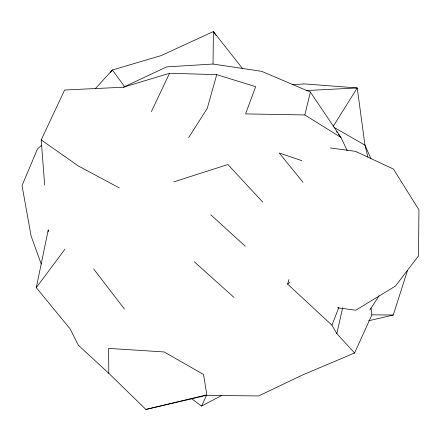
<?xml version="1.0" encoding="UTF-8"?>
<svg xmlns="http://www.w3.org/2000/svg" width="441" height="441" viewBox="0 0 441 441"><rect width="100%" height="100%" fill="white"/><g stroke="black" fill="none" stroke-linecap="round" stroke-linejoin="round"><path stroke-width="0.66" d="M347.155 150.502L340.981 137.482L310.387 92.042L261.717 71.354L213.047 64.039L213.372 31.554L161.141 55.599L112.356 69.992L95.372 88.641M48.19 231.861L48.262 229.844L36.289 287.626L70.091 328.865L78.338 345.187L108.811 373.34L145.883 409.446L206.548 395.351L258.591 395.968L303.05 374.756L354.586 353.021L371.895 314.857L370.969 308.061M354.586 353.021L336.836 333.628L342.646 307.746M338.567 134.262L340.981 137.482L304.819 114.947L310.387 92.042M304.819 114.947L245.554 113.905L255.664 86.679L216.74 74.639L207.242 108.409L188.654 137.636M336.836 333.628L331.957 325.215L287.609 284.092L288.96 279.495M368.61 320.767L393.267 315.012L407.512 270.405M36.763 286.341L36.289 287.626L64.943 249.22M331.957 325.215L338.87 307.399M191.14 398.366L201.576 406.062L206.548 395.351M44.651 184.878L41.2 139.929L64.623 90.003L123.425 87.219L169.548 73.278L216.74 74.639M151.395 111.595L169.548 73.278M333.308 126.181L357.232 87.952L304.533 83.911L292.163 84.727M369.828 310.067L379.073 295.773M110.25 72.682L112.356 69.992L124.836 86.916M41.603 145.271L37.513 148.887L22.05 185.595L31.107 236.045L41.245 264.049M287.609 284.092L289.842 282.472M201.576 406.062L221.691 395.5M123.425 87.219L166.615 66.9L213.047 64.039M173.881 181.857L227.887 164.51L262.77 202.127M145.883 409.446L206.84 394.833L203.516 374.442L164.107 351.946L108.613 348.396L108.811 373.34M306.093 90.559L357.232 87.952L364.961 145.139L367.893 156.979M371.895 314.857L393.267 315.012M330.414 147.978L355.446 151.34L393.416 169.052L418.95 209.828L418.498 255.918L395.445 286.088L355.793 310.216L337.53 307.763M301.771 160.64L279.23 153.027L303.011 182.282M119.307 187.905L78.498 166.064L41.2 139.929M334.129 127.438L364.961 145.139L371.002 158.848M194.376 261.86L234 297.416M210.798 214.784L245.273 246.243M242.671 68.719L213.372 31.554L216.101 35.478M93.63 268.949L124.351 308.959M336.56 131.583L337.365 132.658"/></g></svg>
